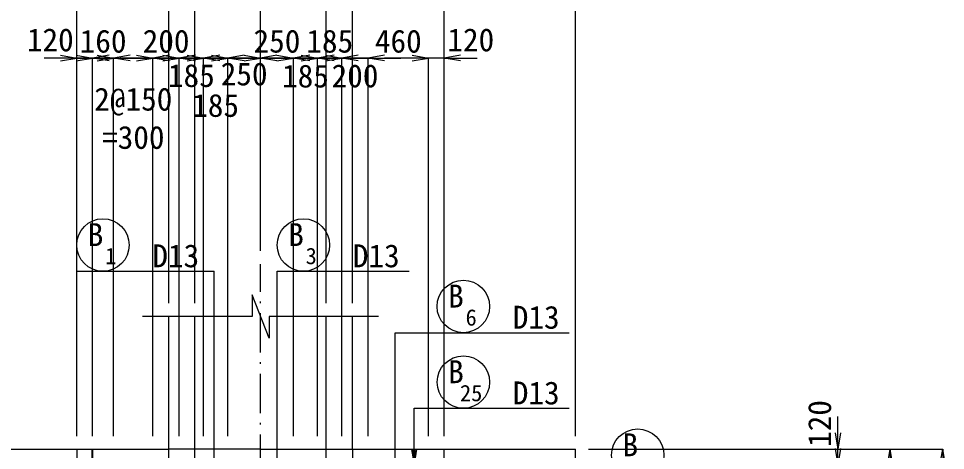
# Model space of a CAD drawing. Header units: millimetres. Extents: x 169470 to 758170, y -17820 to 11880.
# Drawn here: x 272408 to 279474, y 1965 to 5260 of the extents above; entities that cross this region are included whole.
import ezdxf
from ezdxf.enums import TextEntityAlignment as Align

# ---------------------------------------------------------------- set-up
doc = ezdxf.new("R2010")
doc.units = ezdxf.units.MM
doc.header["$LTSCALE"] = 50
doc.header["$PDSIZE"] = 300
doc.linetypes.add('SXF_一点短鎖線', pattern=[9.25, 6, -1.5, 0.25, -1.5])
doc.layers.get('Defpoints').update_dxf_attribs({"color": 151})
for name, color, linetype, lineweight in [('D-BGD', 7, 'Continuous', 13), ('D-BMK', 2, 'SXF_一点短鎖線', 13), ('D-STR-DIM', 7, 'Continuous', 13), ('D-STR-HTXT', 7, 'Continuous', 13), ('D-STR-TXT', 7, 'Continuous', 13)]:
    doc.layers.add(name, color=color, linetype=linetype, lineweight=lineweight)
doc.styles.add('MS ゴシック', font='MS Gothic.ttf')
doc.styles.add('YOKO_GOTHIC', font='MS Gothic.ttf')
doc.dimstyles.new('DIM-50', dxfattribs={"dimscale": 50, "dimtxt": 3.5, "dimasz": 2.5, "dimexe": 0, "dimexo": 2, "dimgap": 0.8, "dimtad": 1, "dimdec": 0, "dimzin": 1, "dimdsep": 46, "dimtxsty": 'MS ゴシック', "dimblk": 'OPEN', "dimcen": 0.1, "dimclrd": 256, "dimclre": 256, "dimclrt": 256, "dimaunit": 1, "dimadec": 3, "dimazin": 0, "dimtfac": 1, "dimtdec": 0, "dimtix": 1, "dimtmove": 2, "dimatfit": 3, "dimldrblk": 'OPEN', "dimfxl": 1, "dimlwd": -1, "dimlwe": -1, "dimarcsym": 2})
doc.dimstyles.new('S50', dxfattribs={"dimscale": 50, "dimtxt": 3.5, "dimasz": 2, "dimexe": 1, "dimexo": 1, "dimgap": 1, "dimtad": 1, "dimdec": 0, "dimzin": 1, "dimdsep": 46, "dimtxsty": 'YOKO_GOTHIC', "dimblk": 'OPEN', "dimcen": 0, "dimclrd": 256, "dimclre": 256, "dimclrt": 256, "dimaunit": 1, "dimadec": 3, "dimazin": 0, "dimtfac": 1, "dimtdec": 0, "dimtix": 1, "dimtmove": 2, "dimatfit": 3, "dimldrblk": 'OPEN', "dimfxl": 1, "dimlwd": -1, "dimlwe": -1, "dimarcsym": 0})

# ---------------------------------------------------------------- blocks, each defined once
blk = doc.blocks.new('_Open')
at = {"color": 0, "linetype": 'ByBlock', "lineweight": -2}
for p, q in [((-1, 0.167), (0, 0)), ((-1, -0.167), (0, 0)), ((0, 0), (-1, 0))]:
    blk.add_line(p, q, dxfattribs=at)
blk = doc.blocks.new('*D907')
at = {"layer": 'D-STR-DIM', "transparency": 16777216}
for p, q in [((276753, 1974.7), (279453, 1974.7)), ((279453, -4800.6), (279453, 1849.7)), ((276753, -4925.6), (279453, -4925.6))]:
    blk.add_line(p, q, dxfattribs=at)
at = {"layer": 'Defpoints', "color": 0, "transparency": 16777216}
for p in [(276653, 1974.7), (279453, 1974.7), (276653, -4925.6)]:
    blk.add_point(p, dxfattribs=at)
at = {"layer": 'D-STR-DIM', "transparency": 16777216, "xscale": 125, "yscale": 125, "zscale": 125}
for p, rotation in [((279453, 1974.7), 90), ((279453, -4925.6), 270)]:
    blk.add_blockref('_Open', p, dxfattribs=dict(at, rotation=rotation))
at = {"layer": 'D-STR-DIM', "transparency": 16777216, "insert": (279325.5, -1475.5), "char_height": 175, "attachment_point": 5, "rotation": 90, "style": 'MS ゴシック'}
blk.add_mtext('6900', dxfattribs=at)
blk = doc.blocks.new('*D914')
at = {"layer": 'D-STR-DIM', "transparency": 16777216}
for p, q in [((278653, 2099.7), (278653, 2224.7)), ((276753, 1974.7), (278653, 1974.7)), ((278653, 1854.7), (278653, 1974.7)), ((276753, 1854.7), (278653, 1854.7)), ((278653, 1729.7), (278653, 1604.7))]:
    blk.add_line(p, q, dxfattribs=at)
at = {"layer": 'Defpoints', "color": 0, "transparency": 16777216}
for p in [(276653, 1974.7), (278653, 1974.7), (276653, 1854.7)]:
    blk.add_point(p, dxfattribs=at)
at = {"layer": 'D-STR-DIM', "transparency": 16777216, "xscale": 125, "yscale": 125, "zscale": 125}
for p, rotation in [((278653, 1974.7), 270), ((278653, 1854.7), 90)]:
    blk.add_blockref('_Open', p, dxfattribs=dict(at, rotation=rotation))
at = {"layer": 'D-STR-DIM', "transparency": 16777216, "insert": (278515.5, 2170.6), "char_height": 175, "attachment_point": 5, "rotation": 90, "style": 'MS ゴシック'}
blk.add_mtext('120', dxfattribs=at)
blk = doc.blocks.new('*D915')
at = {"layer": 'D-STR-DIM', "transparency": 16777216}
for p, q in [((276753, 1974.7), (279053, 1974.7)), ((279053, 1849.7), (279053, 1599.7)), ((276753, 1474.7), (279053, 1474.7))]:
    blk.add_line(p, q, dxfattribs=at)
at = {"layer": 'Defpoints', "color": 0, "transparency": 16777216}
for p in [(276653, 1974.7), (276653, 1474.7), (279053, 1474.7)]:
    blk.add_point(p, dxfattribs=at)
at = {"layer": 'D-STR-DIM', "transparency": 16777216, "xscale": 125, "yscale": 125, "zscale": 125}
for p, rotation in [((279053, 1974.7), 90), ((279053, 1474.7), 270)]:
    blk.add_blockref('_Open', p, dxfattribs=dict(at, rotation=rotation))
at = {"layer": 'D-STR-DIM', "transparency": 16777216, "insert": (278925.5, 1724.7), "char_height": 175, "attachment_point": 5, "rotation": 90, "style": 'MS ゴシック'}
blk.add_mtext('500', dxfattribs=at)
blk = doc.blocks.new('*D1073')
at = {"layer": 'D-STR-DIM', "transparency": 16777216}
for p, q in [((271853, 2074.7), (271853, 5758.3)), ((271978, 5758.3), (276528, 5758.3)), ((276653, 2074.7), (276653, 5758.3))]:
    blk.add_line(p, q, dxfattribs=at)
at = {"layer": 'Defpoints', "color": 0, "transparency": 16777216}
for p in [(276653, 5758.3), (271853, 1974.7), (276653, 1974.7)]:
    blk.add_point(p, dxfattribs=at)
at = {"layer": 'D-STR-DIM', "transparency": 16777216, "xscale": 125, "yscale": 125, "zscale": 125, "rotation": 180}
blk.add_blockref('_Open', (271853, 5758.3), dxfattribs=at)
at = {"layer": 'D-STR-DIM', "transparency": 16777216, "xscale": 125, "yscale": 125, "zscale": 125}
blk.add_blockref('_Open', (276653, 5758.3), dxfattribs=at)
at = {"layer": 'D-STR-DIM', "transparency": 16777216, "insert": (274253, 5885.8), "char_height": 175, "attachment_point": 5, "style": 'MS ゴシック'}
blk.add_mtext('4800', dxfattribs=at)
blk = doc.blocks.new('*D1074')
at = {"layer": 'D-STR-DIM', "transparency": 16777216}
for p, q in [((273428, 5358.3), (273303, 5358.3)), ((273553, 3087.2), (273553, 5358.3)), ((273553, 5358.3), (273753, 5358.3)), ((273753, 3087.2), (273753, 5358.3)), ((273878, 5358.3), (274003, 5358.3))]:
    blk.add_line(p, q, dxfattribs=at)
at = {"layer": 'Defpoints', "color": 0, "transparency": 16777216}
for p in [(273753, 5358.3), (273553, 2987.2), (273753, 2987.2)]:
    blk.add_point(p, dxfattribs=at)
at = {"layer": 'D-STR-DIM', "transparency": 16777216, "xscale": 125, "yscale": 125, "zscale": 125}
blk.add_blockref('_Open', (273553, 5358.3), dxfattribs=at)
at = {"layer": 'D-STR-DIM', "transparency": 16777216, "xscale": 125, "yscale": 125, "zscale": 125, "rotation": 180}
blk.add_blockref('_Open', (273753, 5358.3), dxfattribs=at)
at = {"layer": 'D-STR-DIM', "transparency": 16777216, "insert": (273653, 5485.8), "char_height": 175, "attachment_point": 5, "style": 'MS ゴシック'}
blk.add_mtext('200', dxfattribs=at)
blk = doc.blocks.new('*D1075')
at = {"layer": 'D-STR-DIM', "transparency": 16777216}
for p, q in [((273753, 3087.2), (273753, 5358.3)), ((273878, 5358.3), (274128, 5358.3)), ((274253, 3486.4), (274253, 5358.3))]:
    blk.add_line(p, q, dxfattribs=at)
at = {"layer": 'Defpoints', "color": 0, "transparency": 16777216}
for p in [(274253, 5358.3), (274253, 3386.4), (273753, 2987.2)]:
    blk.add_point(p, dxfattribs=at)
at = {"layer": 'D-STR-DIM', "transparency": 16777216, "xscale": 125, "yscale": 125, "zscale": 125, "rotation": 180}
blk.add_blockref('_Open', (273753, 5358.3), dxfattribs=at)
at = {"layer": 'D-STR-DIM', "transparency": 16777216, "xscale": 125, "yscale": 125, "zscale": 125}
blk.add_blockref('_Open', (274253, 5358.3), dxfattribs=at)
at = {"layer": 'D-STR-DIM', "transparency": 16777216, "insert": (274003, 5485.8), "char_height": 175, "attachment_point": 5, "style": 'MS ゴシック'}
blk.add_mtext('500', dxfattribs=at)
blk = doc.blocks.new('*D1076')
at = {"layer": 'D-STR-DIM', "transparency": 16777216}
for p, q in [((273878, 4958.3), (273753, 4958.3)), ((274003, 3087.2), (274003, 4958.3)), ((274003, 4958.3), (274253, 4958.3)), ((274253, 3486.4), (274253, 4958.3)), ((274378, 4958.3), (274503, 4958.3))]:
    blk.add_line(p, q, dxfattribs=at)
at = {"layer": 'Defpoints', "color": 0, "transparency": 16777216}
for p in [(274253, 4958.3), (274253, 3386.4), (274003, 2987.2)]:
    blk.add_point(p, dxfattribs=at)
at = {"layer": 'D-STR-DIM', "transparency": 16777216, "xscale": 125, "yscale": 125, "zscale": 125}
blk.add_blockref('_Open', (274003, 4958.3), dxfattribs=at)
at = {"layer": 'D-STR-DIM', "transparency": 16777216, "xscale": 125, "yscale": 125, "zscale": 125, "rotation": 180}
blk.add_blockref('_Open', (274253, 4958.3), dxfattribs=at)
at = {"layer": 'D-STR-DIM', "transparency": 16777216, "insert": (274128, 4835.8), "char_height": 175, "attachment_point": 5, "style": 'MS ゴシック'}
blk.add_mtext('250', dxfattribs=at)
blk = doc.blocks.new('*D1229')
at = {"layer": 'D-STR-DIM', "transparency": 16777216}
for p, q in [((274128, 4958.3), (274003, 4958.3)), ((274253, 3486.4), (274253, 4958.3)), ((274253, 4958.3), (274503, 4958.3)), ((274503, 3486.4), (274503, 4958.3)), ((274628, 4958.3), (274753, 4958.3))]:
    blk.add_line(p, q, dxfattribs=at)
at = {"layer": 'Defpoints', "color": 0, "transparency": 16777216}
for p in [(274503, 4958.3), (274253, 3386.4), (274503, 3386.4)]:
    blk.add_point(p, dxfattribs=at)
at = {"layer": 'D-STR-DIM', "transparency": 16777216, "xscale": 125, "yscale": 125, "zscale": 125}
blk.add_blockref('_Open', (274253, 4958.3), dxfattribs=at)
at = {"layer": 'D-STR-DIM', "transparency": 16777216, "xscale": 125, "yscale": 125, "zscale": 125, "rotation": 180}
blk.add_blockref('_Open', (274503, 4958.3), dxfattribs=at)
at = {"layer": 'D-STR-DIM', "transparency": 16777216, "insert": (274378, 5085.8), "char_height": 175, "attachment_point": 5, "style": 'MS ゴシック'}
blk.add_mtext('250', dxfattribs=at)
blk = doc.blocks.new('*D1230')
at = {"layer": 'D-STR-DIM', "transparency": 16777216}
for p, q in [((274253, 3486.4), (274253, 5358.3)), ((274628, 5358.3), (274378, 5358.3)), ((274753, 3087.2), (274753, 5358.3))]:
    blk.add_line(p, q, dxfattribs=at)
at = {"layer": 'Defpoints', "color": 0, "transparency": 16777216}
for p in [(274253, 5358.3), (274253, 3386.4), (274753, 2987.2)]:
    blk.add_point(p, dxfattribs=at)
at = {"layer": 'D-STR-DIM', "transparency": 16777216, "xscale": 125, "yscale": 125, "zscale": 125, "rotation": 180}
blk.add_blockref('_Open', (274253, 5358.3), dxfattribs=at)
at = {"layer": 'D-STR-DIM', "transparency": 16777216, "xscale": 125, "yscale": 125, "zscale": 125}
blk.add_blockref('_Open', (274753, 5358.3), dxfattribs=at)
at = {"layer": 'D-STR-DIM', "transparency": 16777216, "insert": (274503, 5485.8), "char_height": 175, "attachment_point": 5, "style": 'MS ゴシック'}
blk.add_mtext('500', dxfattribs=at)
blk = doc.blocks.new('*D1949')
at = {"layer": 'D-STR-DIM', "transparency": 16777216}
for p, q in [((272853, 2074.7), (272853, 5358.3)), ((273428, 5358.3), (272978, 5358.3)), ((273553, 3087.2), (273553, 5358.3))]:
    blk.add_line(p, q, dxfattribs=at)
at = {"layer": 'Defpoints', "color": 0, "transparency": 16777216}
for p in [(272853, 5358.3), (273553, 2987.2), (272853, 1974.7)]:
    blk.add_point(p, dxfattribs=at)
at = {"layer": 'D-STR-DIM', "transparency": 16777216, "xscale": 125, "yscale": 125, "zscale": 125, "rotation": 180}
blk.add_blockref('_Open', (272853, 5358.3), dxfattribs=at)
at = {"layer": 'D-STR-DIM', "transparency": 16777216, "xscale": 125, "yscale": 125, "zscale": 125}
blk.add_blockref('_Open', (273553, 5358.3), dxfattribs=at)
at = {"layer": 'D-STR-DIM', "transparency": 16777216, "insert": (273203, 5485.8), "char_height": 175, "attachment_point": 5, "style": 'MS ゴシック'}
blk.add_mtext('700', dxfattribs=at)
blk = doc.blocks.new('*D1950')
at = {"layer": 'D-STR-DIM', "transparency": 16777216}
for p, q in [((271853, 2074.7), (271853, 5358.3)), ((272728, 5358.3), (271978, 5358.3)), ((272853, 2074.7), (272853, 5358.3))]:
    blk.add_line(p, q, dxfattribs=at)
at = {"layer": 'Defpoints', "color": 0, "transparency": 16777216}
for p in [(271853, 5358.3), (271853, 1974.7), (272853, 1974.7)]:
    blk.add_point(p, dxfattribs=at)
at = {"layer": 'D-STR-DIM', "transparency": 16777216, "xscale": 125, "yscale": 125, "zscale": 125, "rotation": 180}
blk.add_blockref('_Open', (271853, 5358.3), dxfattribs=at)
at = {"layer": 'D-STR-DIM', "transparency": 16777216, "xscale": 125, "yscale": 125, "zscale": 125}
blk.add_blockref('_Open', (272853, 5358.3), dxfattribs=at)
at = {"layer": 'D-STR-DIM', "transparency": 16777216, "insert": (272353, 5485.8), "char_height": 175, "attachment_point": 5, "style": 'MS ゴシック'}
blk.add_mtext('1000', dxfattribs=at)
blk = doc.blocks.new('*D1231')
at = {"layer": 'D-STR-DIM', "transparency": 16777216}
for p, q in [((274628, 5358.3), (274503, 5358.3)), ((274753, 3087.2), (274753, 5358.3)), ((274953, 5358.3), (274753, 5358.3)), ((274953, 3087.2), (274953, 5358.3)), ((275078, 5358.3), (275203, 5358.3))]:
    blk.add_line(p, q, dxfattribs=at)
at = {"layer": 'Defpoints', "color": 0, "transparency": 16777216}
for p in [(274753, 5358.3), (274753, 2987.2), (274953, 2987.2)]:
    blk.add_point(p, dxfattribs=at)
at = {"layer": 'D-STR-DIM', "transparency": 16777216, "xscale": 125, "yscale": 125, "zscale": 125}
blk.add_blockref('_Open', (274753, 5358.3), dxfattribs=at)
at = {"layer": 'D-STR-DIM', "transparency": 16777216, "xscale": 125, "yscale": 125, "zscale": 125, "rotation": 180}
blk.add_blockref('_Open', (274953, 5358.3), dxfattribs=at)
at = {"layer": 'D-STR-DIM', "transparency": 16777216, "insert": (274853, 5485.8), "char_height": 175, "attachment_point": 5, "style": 'MS ゴシック'}
blk.add_mtext('200', dxfattribs=at)
blk = doc.blocks.new('*D1232')
at = {"layer": 'D-STR-DIM', "transparency": 16777216}
for p, q in [((274953, 3087.2), (274953, 5358.3)), ((275078, 5358.3), (275528, 5358.3)), ((275653, 2074.7), (275653, 5358.3))]:
    blk.add_line(p, q, dxfattribs=at)
at = {"layer": 'Defpoints', "color": 0, "transparency": 16777216}
for p in [(275653, 5358.3), (274953, 2987.2), (275653, 1974.7)]:
    blk.add_point(p, dxfattribs=at)
at = {"layer": 'D-STR-DIM', "transparency": 16777216, "xscale": 125, "yscale": 125, "zscale": 125, "rotation": 180}
blk.add_blockref('_Open', (274953, 5358.3), dxfattribs=at)
at = {"layer": 'D-STR-DIM', "transparency": 16777216, "xscale": 125, "yscale": 125, "zscale": 125}
blk.add_blockref('_Open', (275653, 5358.3), dxfattribs=at)
at = {"layer": 'D-STR-DIM', "transparency": 16777216, "insert": (275303, 5485.8), "char_height": 175, "attachment_point": 5, "style": 'MS ゴシック'}
blk.add_mtext('700', dxfattribs=at)
blk = doc.blocks.new('*D1233')
at = {"layer": 'D-STR-DIM', "transparency": 16777216}
for p, q in [((275653, 2074.7), (275653, 5358.3)), ((275778, 5358.3), (276528, 5358.3)), ((276653, 2074.7), (276653, 5358.3))]:
    blk.add_line(p, q, dxfattribs=at)
at = {"layer": 'Defpoints', "color": 0, "transparency": 16777216}
for p in [(276653, 5358.3), (275653, 1974.7), (276653, 1974.7)]:
    blk.add_point(p, dxfattribs=at)
at = {"layer": 'D-STR-DIM', "transparency": 16777216, "xscale": 125, "yscale": 125, "zscale": 125, "rotation": 180}
blk.add_blockref('_Open', (275653, 5358.3), dxfattribs=at)
at = {"layer": 'D-STR-DIM', "transparency": 16777216, "xscale": 125, "yscale": 125, "zscale": 125}
blk.add_blockref('_Open', (276653, 5358.3), dxfattribs=at)
at = {"layer": 'D-STR-DIM', "transparency": 16777216, "insert": (276153, 5485.8), "char_height": 175, "attachment_point": 5, "style": 'MS ゴシック'}
blk.add_mtext('1000', dxfattribs=at)
blk = doc.blocks.new('*D1303')
at = {"layer": 'D-STR-DIM', "transparency": 16777216}
for p, q in [((278653, 1979.7), (278653, 2104.7)), ((276753, 1854.7), (278653, 1854.7)), ((278653, 1354.7), (278653, 1854.7)), ((276753, 1354.7), (278653, 1354.7)), ((278653, 1229.7), (278653, 1104.7))]:
    blk.add_line(p, q, dxfattribs=at)
at = {"layer": 'Defpoints', "color": 0, "transparency": 16777216}
for p in [(276653, 1854.7), (278653, 1854.7), (276653, 1354.7)]:
    blk.add_point(p, dxfattribs=at)
at = {"layer": 'D-STR-DIM', "transparency": 16777216, "xscale": 125, "yscale": 125, "zscale": 125}
for p, rotation in [((278653, 1854.7), 270), ((278653, 1354.7), 90)]:
    blk.add_blockref('_Open', p, dxfattribs=dict(at, rotation=rotation))
at = {"layer": 'D-STR-DIM', "transparency": 16777216, "insert": (278377.4, 1604.7), "char_height": 175, "attachment_point": 5, "rotation": 90, "style": 'MS ゴシック'}
blk.add_mtext('2@250\\P=500', dxfattribs=at)
blk = doc.blocks.new('*D2587')
at = {"layer": 'D-STR-DIM', "transparency": 16777216}
for p, q in [((272728, 4958.3), (272603, 4958.3)), ((272853, 2074.7), (272853, 4958.3)), ((272853, 4958.3), (272973, 4958.3)), ((272973, 2074.7), (272973, 4958.3)), ((273098, 4958.3), (273223, 4958.3))]:
    blk.add_line(p, q, dxfattribs=at)
at = {"layer": 'Defpoints', "color": 0, "transparency": 16777216}
for p in [(272973, 4958.3), (272853, 1974.7), (272973, 1974.7)]:
    blk.add_point(p, dxfattribs=at)
at = {"layer": 'D-STR-DIM', "transparency": 16777216, "xscale": 125, "yscale": 125, "zscale": 125}
blk.add_blockref('_Open', (272853, 4958.3), dxfattribs=at)
at = {"layer": 'D-STR-DIM', "transparency": 16777216, "xscale": 125, "yscale": 125, "zscale": 125, "rotation": 180}
blk.add_blockref('_Open', (272973, 4958.3), dxfattribs=at)
at = {"layer": 'D-STR-DIM', "transparency": 16777216, "insert": (272650.4, 5095.8), "char_height": 175, "attachment_point": 5, "style": 'MS ゴシック'}
blk.add_mtext('120', dxfattribs=at)
blk = doc.blocks.new('*D2588')
at = {"layer": 'D-STR-DIM', "transparency": 16777216}
for p, q in [((272848, 4958.3), (272723, 4958.3)), ((272973, 2074.7), (272973, 4958.3)), ((272973, 4958.3), (273133, 4958.3)), ((273133, 2074.7), (273133, 4958.3)), ((273258, 4958.3), (273383, 4958.3))]:
    blk.add_line(p, q, dxfattribs=at)
at = {"layer": 'Defpoints', "color": 0, "transparency": 16777216}
for p in [(273133, 4958.3), (272973, 1974.7), (273133, 1974.7)]:
    blk.add_point(p, dxfattribs=at)
at = {"layer": 'D-STR-DIM', "transparency": 16777216, "xscale": 125, "yscale": 125, "zscale": 125}
blk.add_blockref('_Open', (272973, 4958.3), dxfattribs=at)
at = {"layer": 'D-STR-DIM', "transparency": 16777216, "xscale": 125, "yscale": 125, "zscale": 125, "rotation": 180}
blk.add_blockref('_Open', (273133, 4958.3), dxfattribs=at)
at = {"layer": 'D-STR-DIM', "transparency": 16777216, "insert": (273053, 5085.8), "char_height": 175, "attachment_point": 5, "style": 'MS ゴシック'}
blk.add_mtext('160', dxfattribs=at)
blk = doc.blocks.new('*D2589')
at = {"layer": 'D-STR-DIM', "transparency": 16777216}
for p, q in [((273008, 4958.3), (272883, 4958.3)), ((273133, 2074.7), (273133, 4958.3)), ((273133, 4958.3), (273433, 4958.3)), ((273433, 2074.7), (273433, 4958.3)), ((273558, 4958.3), (273683, 4958.3))]:
    blk.add_line(p, q, dxfattribs=at)
at = {"layer": 'Defpoints', "color": 0, "transparency": 16777216}
for p in [(273433, 4958.3), (273133, 1974.7), (273433, 1974.7)]:
    blk.add_point(p, dxfattribs=at)
at = {"layer": 'D-STR-DIM', "transparency": 16777216, "xscale": 125, "yscale": 125, "zscale": 125}
blk.add_blockref('_Open', (273133, 4958.3), dxfattribs=at)
at = {"layer": 'D-STR-DIM', "transparency": 16777216, "xscale": 125, "yscale": 125, "zscale": 125, "rotation": 180}
blk.add_blockref('_Open', (273433, 4958.3), dxfattribs=at)
at = {"layer": 'D-STR-DIM', "transparency": 16777216, "insert": (273283, 4497.5), "char_height": 175, "attachment_point": 5, "style": 'MS ゴシック'}
blk.add_mtext('2@150\\P=300', dxfattribs=at)
blk = doc.blocks.new('*D2590')
at = {"layer": 'D-STR-DIM', "transparency": 16777216}
for p, q in [((273693, 4958.3), (273568, 4958.3)), ((273818, 2074.7), (273818, 4958.3)), ((273818, 4958.3), (274003, 4958.3)), ((274003, 2074.7), (274003, 4958.3)), ((274128, 4958.3), (274253, 4958.3))]:
    blk.add_line(p, q, dxfattribs=at)
at = {"layer": 'Defpoints', "color": 0, "transparency": 16777216}
for p in [(274003, 4958.3), (273818, 1974.7), (274003, 1974.7)]:
    blk.add_point(p, dxfattribs=at)
at = {"layer": 'D-STR-DIM', "transparency": 16777216, "xscale": 125, "yscale": 125, "zscale": 125}
blk.add_blockref('_Open', (273818, 4958.3), dxfattribs=at)
at = {"layer": 'D-STR-DIM', "transparency": 16777216, "xscale": 125, "yscale": 125, "zscale": 125, "rotation": 180}
blk.add_blockref('_Open', (274003, 4958.3), dxfattribs=at)
at = {"layer": 'D-STR-DIM', "transparency": 16777216, "insert": (273910.5, 4595.8), "char_height": 175, "attachment_point": 5, "style": 'MS ゴシック'}
blk.add_mtext('185', dxfattribs=at)
blk = doc.blocks.new('*D2591')
at = {"layer": 'D-STR-DIM', "transparency": 16777216}
for p, q in [((273508, 4958.3), (273383, 4958.3)), ((273633, 2074.7), (273633, 4958.3)), ((273633, 4958.3), (273818, 4958.3)), ((273818, 2074.7), (273818, 4958.3)), ((273943, 4958.3), (274068, 4958.3))]:
    blk.add_line(p, q, dxfattribs=at)
at = {"layer": 'Defpoints', "color": 0, "transparency": 16777216}
for p in [(273818, 4958.3), (273633, 1974.7), (273818, 1974.7)]:
    blk.add_point(p, dxfattribs=at)
at = {"layer": 'D-STR-DIM', "transparency": 16777216, "xscale": 125, "yscale": 125, "zscale": 125}
blk.add_blockref('_Open', (273633, 4958.3), dxfattribs=at)
at = {"layer": 'D-STR-DIM', "transparency": 16777216, "xscale": 125, "yscale": 125, "zscale": 125, "rotation": 180}
blk.add_blockref('_Open', (273818, 4958.3), dxfattribs=at)
at = {"layer": 'D-STR-DIM', "transparency": 16777216, "insert": (273725.5, 4823.6), "char_height": 175, "attachment_point": 5, "style": 'MS ゴシック'}
blk.add_mtext('185', dxfattribs=at)
blk = doc.blocks.new('*D2592')
at = {"layer": 'D-STR-DIM', "transparency": 16777216}
for p, q in [((273308, 4958.3), (273183, 4958.3)), ((273433, 2074.7), (273433, 4958.3)), ((273433, 4958.3), (273633, 4958.3)), ((273633, 2074.7), (273633, 4958.3)), ((273758, 4958.3), (273883, 4958.3))]:
    blk.add_line(p, q, dxfattribs=at)
at = {"layer": 'Defpoints', "color": 0, "transparency": 16777216}
for p in [(273633, 4958.3), (273433, 1974.7), (273633, 1974.7)]:
    blk.add_point(p, dxfattribs=at)
at = {"layer": 'D-STR-DIM', "transparency": 16777216, "xscale": 125, "yscale": 125, "zscale": 125}
blk.add_blockref('_Open', (273433, 4958.3), dxfattribs=at)
at = {"layer": 'D-STR-DIM', "transparency": 16777216, "xscale": 125, "yscale": 125, "zscale": 125, "rotation": 180}
blk.add_blockref('_Open', (273633, 4958.3), dxfattribs=at)
at = {"layer": 'D-STR-DIM', "transparency": 16777216, "insert": (273533, 5085.8), "char_height": 175, "attachment_point": 5, "style": 'MS ゴシック'}
blk.add_mtext('200', dxfattribs=at)
blk = doc.blocks.new('*D2593')
at = {"layer": 'D-STR-DIM', "transparency": 16777216}
for p, q in [((275408, 4958.3), (275283, 4958.3)), ((275533, 2074.7), (275533, 4958.3)), ((275653, 4958.3), (275533, 4958.3)), ((275653, 2074.7), (275653, 4958.3)), ((275778, 4958.3), (275903, 4958.3))]:
    blk.add_line(p, q, dxfattribs=at)
at = {"layer": 'Defpoints', "color": 0, "transparency": 16777216}
for p in [(275533, 4958.3), (275533, 1974.7), (275653, 1974.7)]:
    blk.add_point(p, dxfattribs=at)
at = {"layer": 'D-STR-DIM', "transparency": 16777216, "xscale": 125, "yscale": 125, "zscale": 125}
blk.add_blockref('_Open', (275533, 4958.3), dxfattribs=at)
at = {"layer": 'D-STR-DIM', "transparency": 16777216, "xscale": 125, "yscale": 125, "zscale": 125, "rotation": 180}
blk.add_blockref('_Open', (275653, 4958.3), dxfattribs=at)
at = {"layer": 'D-STR-DIM', "transparency": 16777216, "insert": (275855.6, 5095.8), "char_height": 175, "attachment_point": 5, "style": 'MS ゴシック'}
blk.add_mtext('120', dxfattribs=at)
blk = doc.blocks.new('*D2594')
at = {"layer": 'D-STR-DIM', "transparency": 16777216}
for p, q in [((275073, 2074.7), (275073, 4958.3)), ((275408, 4958.3), (275198, 4958.3)), ((275533, 2074.7), (275533, 4958.3))]:
    blk.add_line(p, q, dxfattribs=at)
at = {"layer": 'Defpoints', "color": 0, "transparency": 16777216}
for p in [(275073, 4958.3), (275073, 1974.7), (275533, 1974.7)]:
    blk.add_point(p, dxfattribs=at)
at = {"layer": 'D-STR-DIM', "transparency": 16777216, "xscale": 125, "yscale": 125, "zscale": 125, "rotation": 180}
blk.add_blockref('_Open', (275073, 4958.3), dxfattribs=at)
at = {"layer": 'D-STR-DIM', "transparency": 16777216, "xscale": 125, "yscale": 125, "zscale": 125}
blk.add_blockref('_Open', (275533, 4958.3), dxfattribs=at)
at = {"layer": 'D-STR-DIM', "transparency": 16777216, "insert": (275303, 5085.8), "char_height": 175, "attachment_point": 5, "style": 'MS ゴシック'}
blk.add_mtext('460', dxfattribs=at)
blk = doc.blocks.new('*D2595')
at = {"layer": 'D-STR-DIM', "transparency": 16777216}
for p, q in [((274378, 4958.3), (274253, 4958.3)), ((274503, 2074.7), (274503, 4958.3)), ((274688, 4958.3), (274503, 4958.3)), ((274688, 2074.7), (274688, 4958.3)), ((274813, 4958.3), (274938, 4958.3))]:
    blk.add_line(p, q, dxfattribs=at)
at = {"layer": 'Defpoints', "color": 0, "transparency": 16777216}
for p in [(274503, 4958.3), (274503, 1974.7), (274688, 1974.7)]:
    blk.add_point(p, dxfattribs=at)
at = {"layer": 'D-STR-DIM', "transparency": 16777216, "xscale": 125, "yscale": 125, "zscale": 125}
blk.add_blockref('_Open', (274503, 4958.3), dxfattribs=at)
at = {"layer": 'D-STR-DIM', "transparency": 16777216, "xscale": 125, "yscale": 125, "zscale": 125, "rotation": 180}
blk.add_blockref('_Open', (274688, 4958.3), dxfattribs=at)
at = {"layer": 'D-STR-DIM', "transparency": 16777216, "insert": (274595.5, 4819.9), "char_height": 175, "attachment_point": 5, "style": 'MS ゴシック'}
blk.add_mtext('185', dxfattribs=at)
blk = doc.blocks.new('*D2596')
at = {"layer": 'D-STR-DIM', "transparency": 16777216}
for p, q in [((274563, 4958.3), (274438, 4958.3)), ((274688, 2074.7), (274688, 4958.3)), ((274873, 4958.3), (274688, 4958.3)), ((274873, 2074.7), (274873, 4958.3)), ((274998, 4958.3), (275123, 4958.3))]:
    blk.add_line(p, q, dxfattribs=at)
at = {"layer": 'Defpoints', "color": 0, "transparency": 16777216}
for p in [(274688, 4958.3), (274688, 1974.7), (274873, 1974.7)]:
    blk.add_point(p, dxfattribs=at)
at = {"layer": 'D-STR-DIM', "transparency": 16777216, "xscale": 125, "yscale": 125, "zscale": 125}
blk.add_blockref('_Open', (274688, 4958.3), dxfattribs=at)
at = {"layer": 'D-STR-DIM', "transparency": 16777216, "xscale": 125, "yscale": 125, "zscale": 125, "rotation": 180}
blk.add_blockref('_Open', (274873, 4958.3), dxfattribs=at)
at = {"layer": 'D-STR-DIM', "transparency": 16777216, "insert": (274780.5, 5085.8), "char_height": 175, "attachment_point": 5, "style": 'MS ゴシック'}
blk.add_mtext('185', dxfattribs=at)
blk = doc.blocks.new('*D2597')
at = {"layer": 'D-STR-DIM', "transparency": 16777216}
for p, q in [((274748, 4958.3), (274623, 4958.3)), ((274873, 2074.7), (274873, 4958.3)), ((275073, 4958.3), (274873, 4958.3)), ((275073, 2074.7), (275073, 4958.3)), ((275198, 4958.3), (275323, 4958.3))]:
    blk.add_line(p, q, dxfattribs=at)
at = {"layer": 'Defpoints', "color": 0, "transparency": 16777216}
for p in [(274873, 4958.3), (274873, 1974.7), (275073, 1974.7)]:
    blk.add_point(p, dxfattribs=at)
at = {"layer": 'D-STR-DIM', "transparency": 16777216, "xscale": 125, "yscale": 125, "zscale": 125}
blk.add_blockref('_Open', (274873, 4958.3), dxfattribs=at)
at = {"layer": 'D-STR-DIM', "transparency": 16777216, "xscale": 125, "yscale": 125, "zscale": 125, "rotation": 180}
blk.add_blockref('_Open', (275073, 4958.3), dxfattribs=at)
at = {"layer": 'D-STR-DIM', "transparency": 16777216, "insert": (274973, 4821.2), "char_height": 175, "attachment_point": 5, "style": 'MS ゴシック'}
blk.add_mtext('200', dxfattribs=at)

msp = doc.modelspace()

# ---------------------------------------------------------------- linework, layer by layer
at = {"layer": 'D-BGD'}
for p, q in [((273552.96, 1974.68), (273552.96, 2987.2)), ((273752.96, 1474.68), (273752.96, 2987.2)), ((274752.96, 1474.68), (274752.96, 2987.2)), ((274952.96, 1974.68), (274952.96, 2987.2)), ((271852.96, 1974.68), (273552.96, 1974.68)), ((272852.96, 1974.68), (272852.96, -2725.61)), ((273552.96, 1474.68), (273552.96, 1974.68)), ((274252.96, 1974.68), (276652.96, 1974.68)), ((274952.96, 1974.68), (274952.96, 1474.68)), ((274952.96, 1974.68), (274952.96, 1474.68)), ((275652.96, -2725.61), (275652.96, 1974.68)), ((276652.96, -4925.61), (276652.96, 1974.68))]:
    msp.add_line(p, q, dxfattribs=at)
at = {"layer": 'D-BGD', "ltscale": 0.2}
msp.add_line((274252.96, 1974.68), (273552.96, 1974.68), dxfattribs=at)
at = {"layer": 'D-BMK'}
msp.add_line((274252.96, -5149.84), (274252.96, 3386.4), dxfattribs=at)
at = {"layer": 'D-STR-HTXT'}
for p, q in [((272851.66, 3332.01), (273898.97, 3332.01)), ((273898.97, -2595.61), (273898.97, 3332.01)), ((274379.84, -2595.61), (274379.84, 3332.01)), ((274379.84, 3332.01), (275386.4, 3332.01)), ((275278.87, -2985.61), (275278.87, 2863.36)), ((275278.87, 2863.36), (276605.61, 2863.36))]:
    msp.add_line(p, q, dxfattribs=at)
msp.add_lwpolyline([(275152.96, 2987.2), (274317.96, 2987.2), (274317.96, 2822.2), (274187.96, 3152.2), (274187.96, 2987.2), (273352.96, 2987.2)], dxfattribs=at)
at = {"layer": 'D-STR-HTXT', "color": 4}
for centre in [(273051.66, 3532.01), (275799.25, 2486.3), (277127.96, 1928.65)]:
    msp.add_circle(centre, 200, dxfattribs=at)
at = {"layer": 'D-STR-HTXT'}
for centre in [(274579.84, 3532.01), (275799.05, 3063.36)]:
    msp.add_circle(centre, 200, dxfattribs=at)
at = {"layer": 'Defpoints'}
msp.add_line((272972.97, -3005.61), (272972.97, 1974.68), dxfattribs=at)

# ---------------------------------------------------------------- texts
at = {"layer": 'D-STR-TXT', "color": 4, "style": 'YOKO_GOTHIC'}
for s, height, p in [('B', 175, (272995.38, 3523.69)), ('1', 125, (273111.04, 3385.89)), ('B', 175, (275742.98, 2477.99)), ('25', 125, (275858.64, 2340.18)), ('B', 175, (277071.69, 1920.34))]:
    msp.add_text(s, height=height, dxfattribs=at).set_placement(p, align=Align.CENTER)
at = {"layer": 'D-STR-TXT', "style": 'YOKO_GOTHIC'}
for s, height, p in [('B', 175, (274523.56, 3523.69)), ('3', 125, (274639.22, 3385.89)), ('B', 175, (275742.78, 3055.05)), ('6', 125, (275858.44, 2917.24))]:
    msp.add_text(s, height=height, dxfattribs=at).set_placement(p, align=Align.CENTER)
at = {"layer": 'D-STR-TXT', "color": 4, "style": 'YOKO_GOTHIC'}
for p in [(273428.18, 3362.01), (276175.77, 2316.3)]:
    msp.add_text('D13', height=175, dxfattribs=at).set_placement(p)
at = {"layer": 'D-STR-TXT', "style": 'YOKO_GOTHIC'}
for p in [(274956.36, 3362.01), (276175.57, 2893.36)]:
    msp.add_text('D13', height=175, dxfattribs=at).set_placement(p)

# ---------------------------------------------------------------- dimensions: what is measured, and where the dimension line sits
at = {"layer": 'D-STR-DIM'}
for base, p1, p2, picture, middle in [((276652.96, 5758.33), (271852.96, 1974.68), (276652.96, 1974.68), '*D1073', (274252.96, 5885.83)), ((271852.96, 5358.33), (272852.96, 1974.68), (271852.96, 1974.68), '*D1950', (272352.96, 5485.83)), ((272852.96, 5358.33), (273552.96, 2987.2), (272852.96, 1974.68), '*D1949', (273202.96, 5485.83)), ((273752.96, 5358.33), (273552.96, 2987.2), (273752.96, 2987.2), '*D1074', (273652.96, 5485.83)), ((274252.96, 5358.33), (273752.96, 2987.2), (274252.96, 3386.4), '*D1075', (274002.96, 5485.83)), ((273132.96, 4958.33), (272972.96, 1974.68), (273132.96, 1974.68), '*D2588', (273052.96, 5085.83)), ((273632.96, 4958.33), (273432.96, 1974.68), (273632.96, 1974.68), '*D2592', (273532.96, 5085.83)), ((274502.96, 4958.33), (274252.96, 3386.4), (274502.96, 3386.4), '*D1229', (274377.96, 5085.83))]:
    dim = msp.add_linear_dim(base=base, p1=p1, p2=p2, dimstyle='DIM-50', dxfattribs=at)
    dim.commit()
    dim.dimension.update_dxf_attribs({"geometry": picture, "text_midpoint": middle})
for base, p1, p2, angle, picture, middle in [((274252.96, 5358.33), (274752.96, 2987.2), (274252.96, 3386.4), 180, '*D1230', (274502.96, 5485.83)), ((274752.96, 5358.33), (274952.96, 2987.2), (274752.96, 2987.2), 180, '*D1231', (274852.96, 5485.83)), ((275652.96, 5358.33), (274952.96, 2987.2), (275652.96, 1974.68), 180, '*D1232', (275302.96, 5485.83)), ((276652.96, 5358.33), (275652.96, 1974.68), (276652.96, 1974.68), 180, '*D1233', (276152.96, 5485.83)), ((274687.96, 4958.33), (274872.96, 1974.68), (274687.96, 1974.68), 180, '*D2596', (274780.46, 5085.83)), ((275072.96, 4958.33), (275532.96, 1974.68), (275072.96, 1974.68), 180, '*D2594', (275302.96, 5085.83)), ((279452.96, 1974.68), (276652.96, -4925.61), (276652.96, 1974.68), 90, '*D907', (279325.46, -1475.46)), ((279052.96, 1474.68), (276652.96, 1974.68), (276652.96, 1474.68), 90, '*D915', (278925.46, 1724.68))]:
    dim = msp.add_linear_dim(base=base, p1=p1, p2=p2, angle=angle, dimstyle='DIM-50', dxfattribs=at)
    dim.commit()
    dim.dimension.update_dxf_attribs({"geometry": picture, "text_midpoint": middle})
for base, p1, p2, picture, middle in [((272972.96, 4958.33), (272852.96, 1974.68), (272972.96, 1974.68), '*D2587', (272650.36, 5095.83)), ((273817.96, 4958.33), (273632.96, 1974.68), (273817.96, 1974.68), '*D2591', (273725.46, 4823.62)), ((274002.96, 4958.33), (273817.96, 1974.68), (274002.96, 1974.68), '*D2590', (273910.46, 4595.83)), ((274252.96, 4958.33), (274002.96, 2987.2), (274252.96, 3386.4), '*D1076', (274127.96, 4835.83))]:
    dim = msp.add_linear_dim(base=base, p1=p1, p2=p2, dimstyle='DIM-50', dxfattribs=at)
    dim.commit()
    dim.dimension.update_dxf_attribs({"geometry": picture, "text_midpoint": middle, "dimtype": 160})
for base, p1, p2, angle, picture, middle in [((275532.96, 4958.33), (275652.96, 1974.68), (275532.96, 1974.68), 180, '*D2593', (275855.56, 5095.83)), ((274502.96, 4958.33), (274687.96, 1974.68), (274502.96, 1974.68), 180, '*D2595', (274595.46, 4819.85)), ((274872.96, 4958.33), (275072.96, 1974.68), (274872.96, 1974.68), 180, '*D2597', (274972.96, 4821.22)), ((278652.96, 1974.68), (276652.96, 1854.68), (276652.96, 1974.68), 90, '*D914', (278515.46, 2170.6))]:
    dim = msp.add_linear_dim(base=base, p1=p1, p2=p2, angle=angle, dimstyle='DIM-50', dxfattribs=at)
    dim.commit()
    dim.dimension.update_dxf_attribs({"geometry": picture, "text_midpoint": middle, "dimtype": 160})
dim = msp.add_linear_dim(base=(273432.96, 4958.33), p1=(273132.96, 1974.68), p2=(273432.96, 1974.68), text='2@150\\P=<>', dimstyle='DIM-50', dxfattribs=at)
dim.commit()
dim.dimension.update_dxf_attribs({"geometry": '*D2589', "text_midpoint": (273282.96, 4497.5), "dimtype": 160})
dim = msp.add_linear_dim(base=(278652.96, 1854.68), p1=(276652.96, 1354.68), p2=(276652.96, 1854.68), angle=90, text='2@250\\P=<>', dimstyle='DIM-50', dxfattribs=at)
dim.commit()
dim.dimension.update_dxf_attribs({"geometry": '*D1303', "text_midpoint": (278377.41, 1604.68)})

# ---------------------------------------------------------------- leaders
at = {"layer": 'D-STR-HTXT'}
for points in [[(275423.6, 1624.68), (275423.6, 2286.3), (276605.82, 2286.3)], [(275423.6, 1874.68), (275423.6, 2286.3)]]:
    msp.add_leader(points, dimstyle='S50', dxfattribs=at)

doc.saveas('drawing.dxf')
